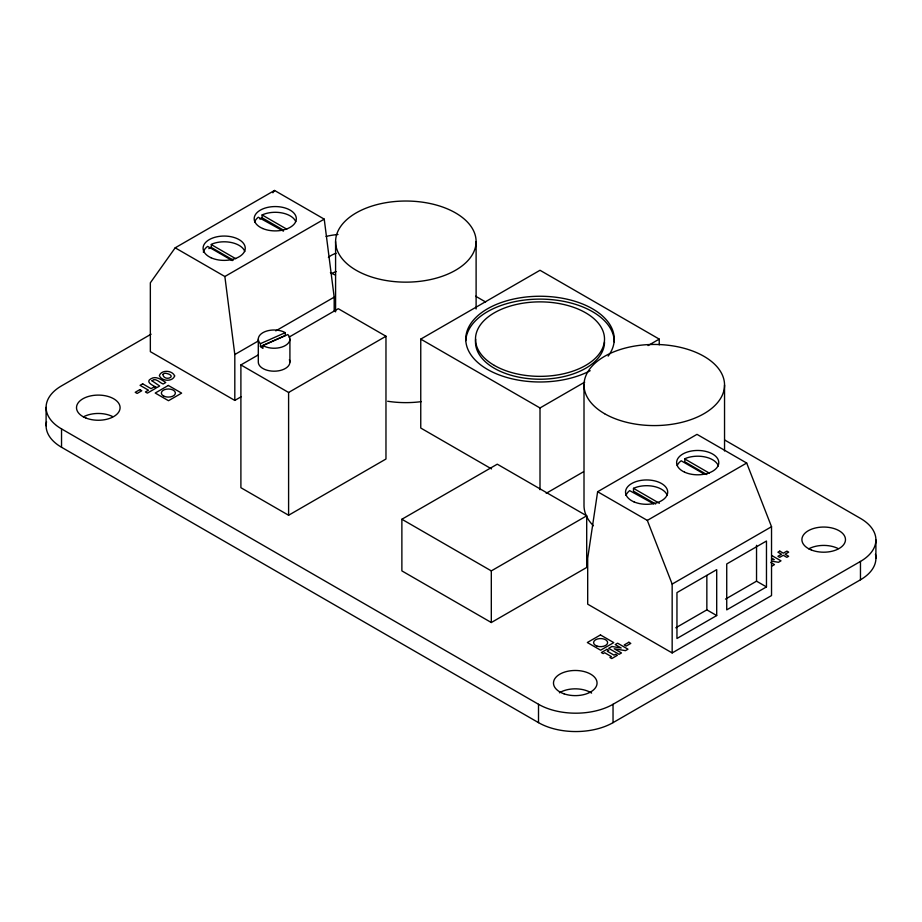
<?xml version="1.0" encoding="UTF-8"?>
<svg xmlns="http://www.w3.org/2000/svg" width="922" height="922" viewBox="0 0 922 922"><rect width="100%" height="100%" fill="white"/><g stroke="black" fill="none" stroke-linecap="round" stroke-linejoin="round"><path stroke-width="1.38" d="M597.629 491.726L587.694 558.271L587.694 604.164L672.161 652.937L771.53 595.566L771.53 526.716L746.682 463.04L696.997 434.354L597.629 491.726L647.313 520.4L672.161 584.087L672.161 652.937M334.179 311.498L334.179 297.161L324.233 219.136L274.549 190.451L175.18 247.822L150.344 282.812L150.344 351.662L234.81 400.425L241.011 396.84M272.9 192.779L274.549 190.451M259.923 219.136L262.125 217.811L262.125 214.941A21.079 12.17 0 0 1 295.755 221.626M233.278 260.142L211.103 247.35L211.634 244.18A21.079 12.17 0 0 1 244.826 251.545M175.18 247.822L224.864 276.508L324.233 219.136M151.058 334.19L61.532 385.869A52.704 30.426 0 0 0 61.532 428.903L61.532 447.262L538.506 722.641A52.704 30.426 0 0 0 613.038 722.641L860.468 579.788A52.704 30.426 0 0 0 875.451 554.295M234.81 400.425L234.81 354.532L258.402 340.91M275.793 330.871L334.179 297.161M288.966 337.175L338.282 308.709L385.972 336.242L385.972 459.018L288.598 515.248L240.896 487.703L240.896 364.928L258.16 354.97M240.896 364.928L288.598 392.472L385.972 336.242M491.553 468.918L420.755 428.038L420.755 339.112L540.004 270.273L659.242 339.112L659.242 344.851M420.755 339.112L540.004 407.962L584.709 382.146M648.062 345.566L659.242 339.112M401.877 519.259L497.269 464.181L586.703 515.813L586.703 567.456L491.311 622.523L401.877 570.891L401.877 519.259L491.311 570.891L586.703 515.813M546.204 493.305L583.476 471.787M706.805 474.553L684.643 461.749L685.173 458.58A21.079 12.17 0 0 1 718.365 465.944M647.313 520.4L746.682 463.04M672.161 584.087L771.53 526.716M772.094 565.993L774.48 564.61L770.861 562.524M675.803 627.79L706.851 609.868L716.705 615.55L716.705 569.658L676.955 592.604L676.955 638.497L716.705 615.55M725.487 599.104L756.536 581.183L766.47 586.911L766.47 541.018L726.732 563.964L726.732 609.868L766.47 586.911M61.532 428.903L538.506 704.281A52.704 30.426 0 0 0 613.038 704.281L860.468 561.429A52.704 30.426 0 0 0 860.468 518.394L724.715 440.025M208.821 248.617L211.103 247.35M260.407 343.675L285.278 332.658L285.278 335.527L260.407 346.545L260.407 343.675A15.812 9.128 0 0 1 264.476 331.874A15.812 9.128 0 0 1 285.278 332.658M262.92 345.566L287.791 334.548A15.812 9.128 0 0 1 283.722 346.361A15.812 9.128 0 0 1 262.92 345.566L262.92 348.435L260.407 346.545M771.53 559.228L774.18 559.666L771.795 558.283M771.46 561.129L778.491 562.293L781.003 560.841L771.76 555.517M475.648 296.227L485.606 301.978M262.125 214.941L286.754 229.163M684.643 458.879L709.272 473.101M262.125 217.811L283.054 229.901M283.457 231.145L258.31 217.235A21.079 12.17 0 0 0 254.599 222.052M704.604 474.3L681.208 460.793A21.079 12.17 0 0 0 677.209 465.529M211.103 244.48L235.732 258.702M655.657 504L633.495 491.207L633.495 488.337L659.345 503.274M232.298 260.603L207.669 246.381A21.079 12.17 0 0 0 203.324 252.155M653.583 503.827L629.668 490.631A21.079 12.17 0 0 0 625.957 495.437M224.864 276.508L234.81 354.532M875.9 539.912L875.9 558.271M860.468 561.429L860.468 579.788M756.536 545.317L756.536 581.183M724.542 385.016L724.542 450.985M706.851 575.443L706.851 609.868M613.038 704.281L613.038 722.641M584.006 385.016L584.006 505.487A70.268 40.568 0 0 0 593.422 525.77M540.004 407.962L540.004 489.709M538.506 704.281L538.506 722.641M491.311 570.891L491.311 622.523M476.109 241.587A70.268 40.568 0 0 1 370.713 276.715A70.268 40.568 0 0 1 370.713 206.459A70.268 40.568 0 0 1 476.109 241.587L476.109 308.997M335.585 241.587L335.585 311.867M289.911 339.112L289.911 362.069M288.598 392.472L288.598 515.248M258.298 339.112L258.298 362.069A15.812 9.128 0 0 0 276.162 371.117A15.812 9.128 0 0 0 289.37 359.707M46.1 407.386L46.1 425.745M335.539 275.033A21.782 12.574 0 0 1 330.399 272.566M328.393 257.457A21.782 12.574 0 0 1 336.138 253.262M326.065 236.424A52.704 30.426 0 0 1 337.982 234.488M61.532 447.262A52.704 30.426 0 0 1 46.549 421.78M331.816 273.442A21.782 12.574 0 0 1 336.138 271.621M83.372 416.882A21.782 12.574 0 0 1 112.715 416.606M559.412 692.791A21.782 12.574 0 0 1 591.601 693.09M808.767 548.832A21.782 12.574 0 0 1 838.11 548.555M421.308 401.635A70.268 40.568 0 0 1 387.666 401.254M633.495 488.337A21.079 12.17 0 0 1 667.113 495.022M590.172 370.713A74.244 42.861 0 0 1 470.485 354.175A74.244 42.861 0 0 1 541.79 296.262A74.244 42.861 0 0 1 608.174 356.099M465.794 340.587A74.244 42.861 0 0 1 541.202 299.12A74.244 42.861 0 0 1 614.248 341.981M604.509 341.981A64.505 37.237 0 0 1 537.595 379.196A64.505 37.237 0 0 1 475.671 339.215M151.992 380.809L159.667 386.007L157.063 387.517C154.527 386.376 144.547 382.215 150.805 378.873C155.899 375.485 161.569 379.806 165.764 382.492L163.159 384.001C160.002 383.056 155.345 377.11 151.992 380.809M174.65 375.934C172.645 382.065 161.534 381.362 159.345 375.623C161.373 369.503 172.437 370.206 174.65 375.934M162.848 374.424C164.289 382.342 178.638 376.003 165.983 373.306A2.754 1.59 0 0 0 164.035 373.56L162.848 374.424M142.668 383.829L140.063 385.338L148.477 390.19L145.399 391.965L147.382 393.106L156.129 388.058L154.147 386.906L151.081 388.681L142.668 383.829M139.833 389.637L135.211 392.311L137.148 393.429L141.781 390.755L139.833 389.637M168.334 385.454L155.207 393.037L168.507 400.713L181.634 393.129L168.334 385.454M600.464 634.935L587.337 642.519L600.637 650.194L613.764 642.622L600.464 634.935M606.964 649.33L601.363 652.557L603.184 653.606L604.671 652.741L611.436 656.648L609.938 657.513L611.759 658.562L617.348 655.323L615.539 654.286L614.04 655.139L607.287 651.243L608.774 650.379L606.964 649.33M611.897 646.483L608.693 648.327L619.088 654.332L621.474 652.949L614.225 648.765L625.473 650.644L627.986 649.192L617.602 643.187L615.204 644.57L621.163 648.005L611.897 646.483M779.77 551.125L777.926 552.197L781.476 554.237L777.903 556.3L779.701 557.337L783.274 555.275L786.823 557.326L788.667 556.266L785.118 554.214L788.69 552.151L786.892 551.114L783.32 553.177L779.77 551.125M628.862 642.265L624.229 644.939L626.176 646.057L630.798 643.395L628.862 642.265M86 418.058A21.782 12.574 0 0 0 120.021 408.63A21.782 12.574 0 0 0 88.881 396.333A21.782 12.574 0 0 0 86 418.058M811.406 550.008A21.782 12.574 0 0 0 845.416 540.58A21.782 12.574 0 0 0 814.276 528.283A21.782 12.574 0 0 0 811.406 550.008M564.08 693.84A21.782 12.574 0 0 0 597.053 683.26A21.782 12.574 0 0 0 564.69 672.057A21.782 12.574 0 0 0 564.08 693.84M163.632 396.045A7.03 4.057 0 0 0 175.226 393.901A7.03 4.057 0 0 0 166.214 389.188A7.03 4.057 0 0 0 163.632 396.045M596.811 646.022A7.03 4.057 0 0 0 607.633 642.807A7.03 4.057 0 0 0 597.398 639.004A7.03 4.057 0 0 0 596.811 646.022M604.59 413.701A70.268 40.568 0 0 0 722.145 395.515A70.268 40.568 0 0 0 636.088 345.831A70.268 40.568 0 0 0 604.59 413.701M211.046 257.745A21.079 12.17 0 0 0 245.01 250.023A21.079 12.17 0 0 0 216.451 236.896A21.079 12.17 0 0 0 211.046 257.745M262.724 228.518A21.079 12.17 0 0 0 296.192 220.104A21.079 12.17 0 0 0 266.838 207.577A21.079 12.17 0 0 0 262.724 228.518M634.082 501.914A21.079 12.17 0 0 0 667.563 493.501A21.079 12.17 0 0 0 638.208 480.961A21.079 12.17 0 0 0 634.082 501.914M684.573 472.156A21.079 12.17 0 0 0 718.549 464.434A21.079 12.17 0 0 0 689.979 451.307A21.079 12.17 0 0 0 684.573 472.156M494.388 365.446A64.505 37.237 0 0 0 602.308 348.758A64.505 37.237 0 0 0 523.304 303.142A64.505 37.237 0 0 0 494.388 365.446"/></g></svg>
